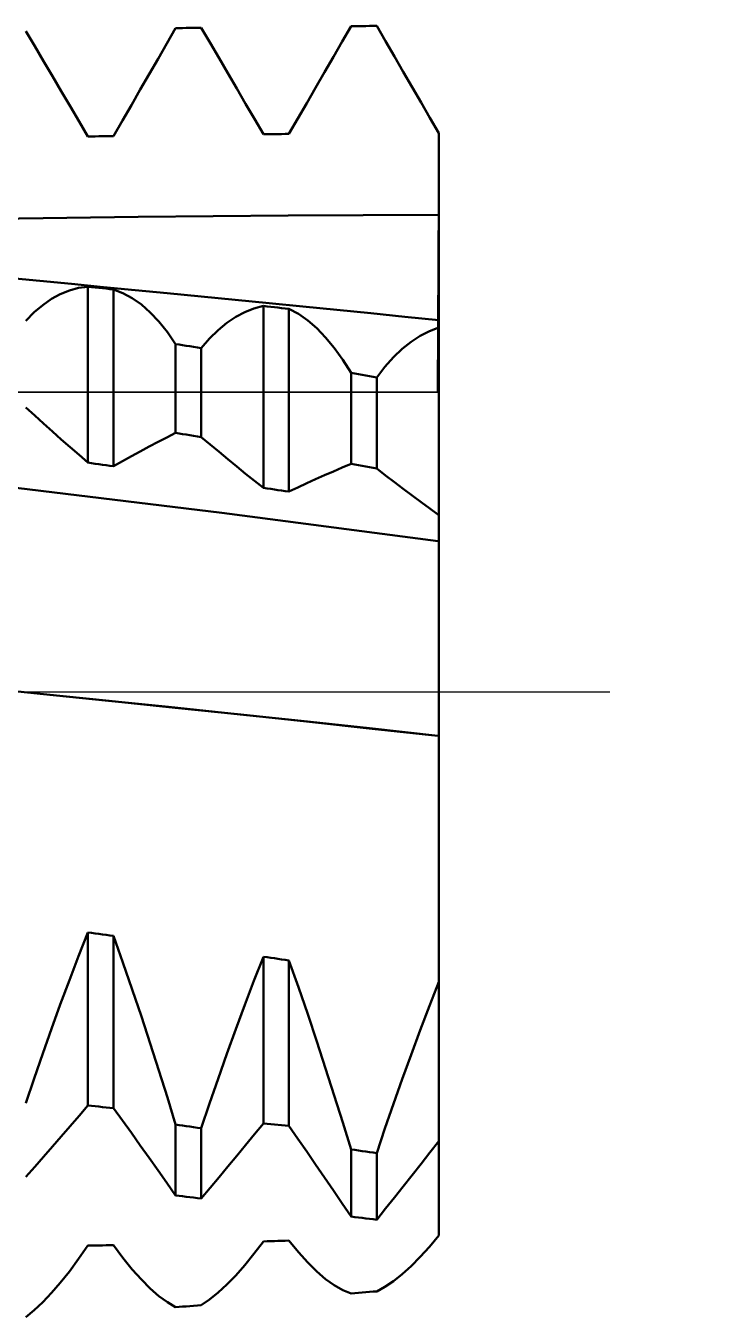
# Model space of a CAD drawing. Header units: millimetres. Extents: x -64 to 56, y -38 to 52.
# Drawn here: x 35.06 to 40.01, y -4.46 to 4.75 of the extents above; entities that cross this region are included whole.
import ezdxf

# ---------------------------------------------------------------- set-up
doc = ezdxf.new("R2010")
doc.units = ezdxf.units.MM
doc.header["$LTSCALE"] = 5.3
doc.linetypes.add('LONGDASH_DASH', pattern=[0.85, 0.4, -0.2, 0.05, -0.2])
for name, color, linetype in [('1', 4, 'CONTINUOUS'), ('4', 2, 'LONGDASH_DASH'), ('CUT', 1, 'CONTINUOUS'), ('NOCUT', 7, 'CONTINUOUS'), ('SK4', 2, 'LONGDASH_DASH')]:
    doc.layers.add(name, color=color, linetype=linetype)

msp = doc.modelspace()

# ---------------------------------------------------------------- linework, layer by layer
at = {"layer": '1', "color": 4, "linetype": 'CONTINUOUS', "lineweight": 50}
for p, q in [((35.1207, 4.6048), (35.0575, 4.7119)), ((36.0623, 4.6236), (36.125, 4.7328)), ((36.125, 4.7328), (36.1495, 4.7332)), ((36.1495, 4.7332), (36.1746, 4.7336)), ((36.1746, 4.7336), (36.2002, 4.7339)), ((36.2002, 4.7339), (36.2263, 4.7343)), ((36.2263, 4.7343), (36.2529, 4.7347)), ((36.2529, 4.7347), (36.28, 4.7351)), ((36.28, 4.7351), (36.3075, 4.7355)), ((36.3707, 4.6274), (36.3075, 4.7355)), ((37.3118, 4.6373), (37.375, 4.7471)), ((37.375, 4.7471), (37.4011, 4.7473)), ((37.4011, 4.7473), (37.4272, 4.7474)), ((37.4272, 4.7474), (37.4532, 4.7476)), ((37.4532, 4.7476), (37.4793, 4.7478)), ((37.4793, 4.7478), (37.5054, 4.7479)), ((37.5054, 4.7479), (37.5314, 4.7481)), ((37.5314, 4.7481), (37.5575, 4.7482)), ((37.6207, 4.6391), (37.5575, 4.7482)), ((35.1839, 4.4977), (35.1207, 4.6048)), ((35.9993, 4.514), (36.0623, 4.6236)), ((36.4339, 4.5191), (36.3707, 4.6274)), ((37.2486, 4.5275), (37.3118, 4.6373)), ((37.6839, 4.53), (37.6207, 4.6391)), ((35.9361, 4.4041), (35.9993, 4.514)), ((36.4971, 4.4107), (36.4339, 4.5191)), ((37.1854, 4.4177), (37.2486, 4.5275)), ((37.7471, 4.4208), (37.6839, 4.53)), ((35.2471, 4.3904), (35.1839, 4.4977)), ((37.8103, 4.3116), (37.7471, 4.4208)), ((35.3103, 4.283), (35.2471, 4.3904)), ((35.8728, 4.294), (35.9361, 4.4041)), ((36.5603, 4.3023), (36.4971, 4.4107)), ((37.1222, 4.3078), (37.1854, 4.4177)), ((35.3735, 4.1755), (35.3103, 4.283)), ((35.8094, 4.1837), (35.8728, 4.294)), ((36.6235, 4.1938), (36.5603, 4.3023)), ((37.059, 4.1979), (37.1222, 4.3078)), ((37.8735, 4.2023), (37.8103, 4.3116)), ((35.4368, 4.0679), (35.3735, 4.1755)), ((35.746, 4.0734), (35.8094, 4.1837)), ((36.6868, 4.0852), (36.6235, 4.1938)), ((36.9958, 4.088), (37.059, 4.1979)), ((37.9368, 4.0929), (37.8735, 4.2023)), ((35.5, 3.9601), (35.4368, 4.0679)), ((35.6825, 3.9631), (35.746, 4.0734)), ((36.75, 3.9765), (36.6868, 4.0852)), ((36.9325, 3.9781), (36.9958, 4.088)), ((38, 3.9834), (37.9368, 4.0929)), ((35.5, 3.9601), (35.5261, 3.9606)), ((35.5261, 3.9606), (35.5521, 3.961)), ((35.5521, 3.961), (35.5782, 3.9614)), ((35.5782, 3.9614), (35.6043, 3.9618)), ((35.6043, 3.9618), (35.6304, 3.9623)), ((35.6304, 3.9623), (35.6564, 3.9627)), ((35.6564, 3.9627), (35.6825, 3.9631)), ((36.75, 3.9765), (36.7761, 3.9767)), ((36.7761, 3.9767), (36.8021, 3.977)), ((36.8021, 3.977), (36.8282, 3.9772)), ((36.8282, 3.9772), (36.8543, 3.9775)), ((36.8543, 3.9775), (36.8804, 3.9777)), ((36.8804, 3.9777), (36.9064, 3.9779)), ((36.9064, 3.9779), (36.9325, 3.9781)), ((38, -3.2042), (38, 3.9834)), ((34.7866, 3.3709), (35.8567, 3.3869)), ((35.8567, 3.3869), (36.9268, 3.3971)), ((36.9268, 3.3971), (37.9968, 3.4014)), ((37.9968, 3.4014), (37.9974, 3.4014)), ((37.9974, 3.4014), (37.9984, 3.4014)), ((37.9984, 3.4014), (37.9989, 3.4014)), ((37.9989, 3.4014), (37.9995, 3.4014)), ((37.9995, 3.4014), (38, 3.4014)), ((35.1572, 2.9304), (34.9304, 2.9525)), ((35.384, 2.9083), (35.1572, 2.9304)), ((35.303, 2.8362), (35.3676, 2.8622)), ((35.3676, 2.8622), (35.4332, 2.8798)), ((35.6108, 2.8863), (35.384, 2.9083)), ((35.4332, 2.8798), (35.5, 2.889)), ((35.5261, 2.8862), (35.5, 2.889)), ((35.5, 1.6342), (35.5, 2.889)), ((35.5521, 2.8834), (35.5261, 2.8862)), ((35.5782, 2.8806), (35.5521, 2.8834)), ((35.6043, 2.8778), (35.5782, 2.8806)), ((35.6304, 2.8751), (35.6043, 2.8778)), ((35.8376, 2.8643), (35.6108, 2.8863)), ((35.6564, 2.8723), (35.6304, 2.8751)), ((35.6825, 2.8695), (35.6564, 2.8723)), ((35.7498, 2.8436), (35.6825, 2.8695)), ((35.6825, 1.6083), (35.6825, 2.8695)), ((36.0644, 2.8424), (35.8376, 2.8643)), ((35.1775, 2.7583), (35.2396, 2.8015)), ((35.2396, 2.8015), (35.303, 2.8362)), ((35.8158, 2.8075), (35.7498, 2.8436)), ((35.8805, 2.7615), (35.8158, 2.8075)), ((36.3064, 2.819), (36.0644, 2.8424)), ((36.5483, 2.7955), (36.3064, 2.819)), ((36.7903, 2.7718), (36.5483, 2.7955)), ((37.0322, 2.7478), (36.7903, 2.7718)), ((35.0575, 2.6464), (35.1168, 2.7066)), ((35.1168, 2.7066), (35.1775, 2.7583)), ((35.9438, 2.7056), (35.8805, 2.7615)), ((36.0056, 2.64), (35.9438, 2.7056)), ((36.4895, 2.6307), (36.5529, 2.6736)), ((36.5529, 2.6736), (36.6175, 2.708)), ((36.6175, 2.708), (36.6832, 2.734)), ((36.6832, 2.734), (36.75, 2.7515)), ((36.7761, 2.7485), (36.75, 2.7515)), ((36.75, 1.4545), (36.75, 2.7515)), ((36.8021, 2.7454), (36.7761, 2.7485)), ((36.8282, 2.7424), (36.8021, 2.7454)), ((36.8543, 2.7394), (36.8282, 2.7424)), ((36.8804, 2.7364), (36.8543, 2.7394)), ((36.9064, 2.7333), (36.8804, 2.7364)), ((36.9325, 2.7303), (36.9064, 2.7333)), ((36.9998, 2.6946), (36.9325, 2.7303)), ((36.9325, 1.4272), (36.9325, 2.7303)), ((37.0659, 2.6488), (36.9998, 2.6946)), ((37.2742, 2.7236), (37.0322, 2.7478)), ((37.5161, 2.6991), (37.2742, 2.7236)), ((37.7581, 2.6745), (37.5161, 2.6991)), ((38, 2.6495), (37.7581, 2.6745)), ((36.0661, 2.5648), (36.0056, 2.64)), ((36.3667, 2.5194), (36.4274, 2.5793)), ((36.4274, 2.5793), (36.4895, 2.6307)), ((37.1306, 2.5931), (37.0659, 2.6488)), ((37.1938, 2.5276), (37.1306, 2.5931)), ((37.9332, 2.5729), (38, 2.5988)), ((36.125, 2.4801), (36.0661, 2.5648)), ((36.3075, 2.4512), (36.3667, 2.5194)), ((37.2557, 2.4525), (37.1938, 2.5276)), ((37.7395, 2.4451), (37.8029, 2.4961)), ((37.8029, 2.4961), (37.8675, 2.5387)), ((37.8675, 2.5387), (37.9332, 2.5729)), ((36.1495, 2.4762), (36.125, 2.4801)), ((36.125, 1.8468), (36.125, 2.4801)), ((36.1745, 2.4723), (36.1495, 2.4762)), ((36.2001, 2.4682), (36.1745, 2.4723)), ((36.2262, 2.4641), (36.2001, 2.4682)), ((36.2529, 2.4599), (36.2262, 2.4641)), ((36.28, 2.4556), (36.2529, 2.4599)), ((36.3075, 2.4512), (36.28, 2.4556)), ((36.3075, 1.8156), (36.3075, 2.4512)), ((37.3161, 2.368), (37.2557, 2.4525)), ((37.6774, 2.3857), (37.7395, 2.4451)), ((37.375, 2.274), (37.3161, 2.368)), ((37.5575, 2.2423), (37.6167, 2.3181)), ((37.6167, 2.3181), (37.6774, 2.3857)), ((37.4011, 2.2695), (37.375, 2.274)), ((37.375, 1.6255), (37.375, 2.274)), ((37.4272, 2.265), (37.4011, 2.2695)), ((37.4532, 2.2605), (37.4272, 2.265)), ((37.4793, 2.256), (37.4532, 2.2605)), ((37.5054, 2.2514), (37.4793, 2.256)), ((37.5314, 2.2469), (37.5054, 2.2514)), ((37.5575, 2.2423), (37.5314, 2.2469)), ((37.5575, 1.5916), (37.5575, 2.2423)), ((35.1207, 1.9696), (35.0575, 2.0271)), ((35.1839, 1.9125), (35.1207, 1.9696)), ((35.2471, 1.8559), (35.1839, 1.9125)), ((35.3103, 1.7998), (35.2471, 1.8559)), ((36.0623, 1.8146), (36.125, 1.8469)), ((36.1495, 1.8427), (36.125, 1.8468)), ((36.1746, 1.8384), (36.1495, 1.8427)), ((35.3735, 1.7441), (35.3103, 1.7998)), ((35.9361, 1.7481), (35.9993, 1.7816)), ((35.9993, 1.7816), (36.0623, 1.8146)), ((36.2002, 1.834), (36.1746, 1.8384)), ((36.2263, 1.8296), (36.2002, 1.834)), ((36.2529, 1.825), (36.2263, 1.8296)), ((36.28, 1.8204), (36.2529, 1.825)), ((36.3075, 1.8156), (36.28, 1.8204)), ((36.3707, 1.7627), (36.3075, 1.8156)), ((36.4339, 1.7102), (36.3707, 1.7627)), ((35.4368, 1.6889), (35.3735, 1.7441)), ((35.5, 1.6342), (35.4368, 1.6889)), ((35.746, 1.6441), (35.8094, 1.6793)), ((35.8094, 1.6793), (35.8728, 1.714)), ((35.8728, 1.714), (35.9361, 1.7481)), ((36.4971, 1.6581), (36.4339, 1.7102)), ((36.5603, 1.6065), (36.4971, 1.6581)), ((35.5261, 1.6305), (35.5, 1.6342)), ((35.5521, 1.6268), (35.5261, 1.6305)), ((35.5782, 1.6231), (35.5521, 1.6268)), ((35.6043, 1.6194), (35.5782, 1.6231)), ((35.6304, 1.6157), (35.6043, 1.6194)), ((35.6564, 1.612), (35.6304, 1.6157)), ((35.6825, 1.6083), (35.6564, 1.612)), ((35.6825, 1.6083), (35.746, 1.6441)), ((36.6235, 1.5554), (36.5603, 1.6065)), ((37.1854, 1.544), (37.2486, 1.5717)), ((37.2486, 1.5717), (37.3118, 1.5989)), ((37.3118, 1.5989), (37.375, 1.6255)), ((37.4011, 1.6206), (37.375, 1.6255)), ((37.4272, 1.6158), (37.4011, 1.6206)), ((37.4532, 1.611), (37.4272, 1.6158)), ((37.4793, 1.6061), (37.4532, 1.611)), ((37.5054, 1.6013), (37.4793, 1.6061)), ((37.5314, 1.5964), (37.5054, 1.6013)), ((37.5575, 1.5916), (37.5314, 1.5964)), ((37.6207, 1.5429), (37.5575, 1.5916)), ((36.6868, 1.5047), (36.6235, 1.5554)), ((36.75, 1.4545), (36.6868, 1.5047)), ((36.9958, 1.4573), (37.059, 1.4867)), ((37.059, 1.4867), (37.1222, 1.5156)), ((37.1222, 1.5156), (37.1854, 1.544)), ((37.6839, 1.4946), (37.6207, 1.5429)), ((37.7471, 1.4469), (37.6839, 1.4946)), ((36.4529, 1.2761), (34.909, 1.4633)), ((36.7761, 1.4506), (36.75, 1.4545)), ((36.8021, 1.4467), (36.7761, 1.4506)), ((36.8282, 1.4428), (36.8021, 1.4467)), ((36.8543, 1.4389), (36.8282, 1.4428)), ((36.8804, 1.435), (36.8543, 1.4389)), ((36.9064, 1.4311), (36.8804, 1.435)), ((36.9325, 1.4272), (36.9064, 1.4311)), ((36.9325, 1.4272), (36.9958, 1.4573)), ((37.8103, 1.3996), (37.7471, 1.4469)), ((37.8735, 1.3529), (37.8103, 1.3996)), ((37.9368, 1.3066), (37.8735, 1.3529)), ((38, 1.2608), (37.9368, 1.3066)), ((37.9968, 1.0738), (36.4529, 1.2761)), ((37.9974, 1.0737), (37.9968, 1.0738)), ((37.9979, 1.0737), (37.9974, 1.0737)), ((37.9984, 1.0736), (37.9979, 1.0737)), ((37.9989, 1.0735), (37.9984, 1.0736)), ((37.9995, 1.0734), (37.9989, 1.0735)), ((38, 1.0734), (37.9995, 1.0734)), ((35.1842, -0.0171), (32.4489, 0.2653)), ((35.6523, -0.0654), (35.1842, -0.0171)), ((35.622, -0.062), (35.1843, -0.0171)), ((36.0737, -0.1083), (35.622, -0.062)), ((36.1204, -0.1137), (35.6523, -0.0654)), ((36.5405, -0.1565), (36.0737, -0.1083)), ((36.5885, -0.1623), (36.1204, -0.1137)), ((37.0199, -0.207), (36.5405, -0.1565)), ((37.0566, -0.2121), (36.5885, -0.1623)), ((37.5063, -0.2595), (37.0199, -0.207)), ((37.5247, -0.263), (37.0566, -0.2121)), ((37.9927, -0.3132), (37.5063, -0.2595)), ((37.9928, -0.315), (37.5247, -0.263)), ((37.9951, -0.3135), (37.9927, -0.3132)), ((37.994, -0.3152), (37.9928, -0.315)), ((37.9952, -0.3153), (37.994, -0.3152)), ((37.9964, -0.3137), (37.9951, -0.3135)), ((37.9964, -0.3154), (37.9952, -0.3153)), ((37.9976, -0.3138), (37.9964, -0.3137)), ((37.9976, -0.3156), (37.9964, -0.3154)), ((37.9988, -0.3139), (37.9976, -0.3138)), ((37.9988, -0.3157), (37.9976, -0.3156)), ((38, -0.3141), (37.9988, -0.3139)), ((38, -0.3158), (37.9988, -0.3157)), ((35.4332, -1.8845), (35.5, -1.7158)), ((35.5261, -1.7194), (35.5, -1.7158)), ((35.5, -2.9502), (35.5, -1.7158)), ((35.5521, -1.723), (35.5261, -1.7194)), ((35.5782, -1.7267), (35.5521, -1.723)), ((35.6043, -1.7303), (35.5782, -1.7267)), ((35.6304, -1.7339), (35.6043, -1.7303)), ((35.6564, -1.7376), (35.6304, -1.7339)), ((35.6825, -1.7412), (35.6564, -1.7376)), ((35.7498, -1.9305), (35.6825, -1.7412)), ((35.6825, -2.9691), (35.6825, -1.7412)), ((35.3676, -2.0556), (35.4332, -1.8845)), ((35.8158, -2.1218), (35.7498, -1.9305)), ((36.6832, -2.0601), (36.75, -1.8894)), ((36.7761, -1.8931), (36.75, -1.8894)), ((36.75, -3.0776), (36.75, -1.8894)), ((36.8021, -1.8967), (36.7761, -1.8931)), ((36.8282, -1.9004), (36.8021, -1.8967)), ((36.8543, -1.9041), (36.8282, -1.9004)), ((36.8804, -1.9078), (36.8543, -1.9041)), ((36.9064, -1.9114), (36.8804, -1.9078)), ((36.9325, -1.9151), (36.9064, -1.9114)), ((36.9998, -2.1064), (36.9325, -1.9151)), ((36.9325, -3.0961), (36.9325, -1.9151)), ((35.303, -2.2288), (35.3676, -2.0556)), ((36.6175, -2.2326), (36.6832, -2.0601)), ((37.0659, -2.2992), (36.9998, -2.1064)), ((37.9332, -2.24), (38, -2.0683)), ((35.8805, -2.3143), (35.8158, -2.1218)), ((35.2396, -2.4037), (35.303, -2.2288)), ((36.5529, -2.4069), (36.6175, -2.2326)), ((37.1306, -2.4926), (37.0659, -2.2992)), ((37.8675, -2.4132), (37.9332, -2.24)), ((35.9438, -2.5074), (35.8805, -2.3143)), ((35.1775, -2.5798), (35.2396, -2.4037)), ((36.4895, -2.5826), (36.5529, -2.4069)), ((37.8029, -2.5877), (37.8675, -2.4132)), ((36.0056, -2.7007), (35.9438, -2.5074)), ((37.1938, -2.6861), (37.1306, -2.4926)), ((35.1168, -2.7566), (35.1775, -2.5798)), ((36.4274, -2.7589), (36.4895, -2.5826)), ((37.7395, -2.7631), (37.8029, -2.5877)), ((35.0575, -2.9337), (35.1168, -2.7566)), ((36.0661, -2.8939), (36.0056, -2.7007)), ((36.3667, -2.9356), (36.4274, -2.7589)), ((37.2557, -2.8794), (37.1938, -2.6861)), ((37.6774, -2.9389), (37.7395, -2.7631)), ((36.125, -3.0864), (36.0661, -2.8939)), ((36.3075, -3.1121), (36.3667, -2.9356)), ((37.3161, -3.072), (37.2557, -2.8794)), ((37.6167, -3.1145), (37.6774, -2.9389)), ((35.3735, -3.0976), (35.4368, -3.0241)), ((35.4368, -3.0241), (35.5, -2.9502)), ((35.5261, -2.9529), (35.5, -2.9502)), ((35.5521, -2.9556), (35.5261, -2.9529)), ((35.5782, -2.9583), (35.5521, -2.9556)), ((35.6043, -2.961), (35.5782, -2.9583)), ((35.6304, -2.9637), (35.6043, -2.961)), ((35.6564, -2.9664), (35.6304, -2.9637)), ((35.6825, -2.9691), (35.6564, -2.9664)), ((35.746, -3.0573), (35.6825, -2.9691)), ((35.3103, -3.1707), (35.3735, -3.0976)), ((35.8094, -3.1459), (35.746, -3.0573)), ((36.1495, -3.0899), (36.125, -3.0864)), ((36.125, -3.5914), (36.125, -3.0864)), ((36.1745, -3.0934), (36.1495, -3.0899)), ((36.2001, -3.097), (36.1745, -3.0934)), ((36.2262, -3.1007), (36.2001, -3.097)), ((36.2529, -3.1044), (36.2262, -3.1007)), ((36.28, -3.1082), (36.2529, -3.1044)), ((36.3075, -3.1121), (36.28, -3.1082)), ((36.3075, -3.6134), (36.3075, -3.1121)), ((36.6868, -3.1552), (36.75, -3.0776)), ((36.7761, -3.0802), (36.75, -3.0776)), ((36.8021, -3.0829), (36.7761, -3.0802)), ((36.8282, -3.0855), (36.8021, -3.0829)), ((36.8804, -3.0908), (36.8282, -3.0855)), ((36.9064, -3.0934), (36.8804, -3.0908)), ((36.9325, -3.0961), (36.9064, -3.0934)), ((36.9958, -3.1874), (36.9325, -3.0961)), ((37.375, -3.2635), (37.3161, -3.072)), ((37.5575, -3.2896), (37.6167, -3.1145)), ((35.2471, -3.2434), (35.3103, -3.1707)), ((35.8728, -3.2347), (35.8094, -3.1459)), ((36.6235, -3.2325), (36.6868, -3.1552)), ((37.059, -3.2791), (36.9958, -3.1874)), ((37.9368, -3.2854), (38, -3.2042)), ((38, -3.3367), (38, -3.2042)), ((35.1839, -3.3157), (35.2471, -3.2434)), ((35.9361, -3.3237), (35.8728, -3.2347)), ((36.4971, -3.386), (36.5603, -3.3094)), ((36.5603, -3.3094), (36.6235, -3.2325)), ((37.1222, -3.3711), (37.059, -3.2791)), ((37.4011, -3.2672), (37.375, -3.2635)), ((37.375, -3.7425), (37.375, -3.2635)), ((37.4272, -3.2709), (37.4011, -3.2672)), ((37.4532, -3.2746), (37.4272, -3.2709)), ((37.4793, -3.2784), (37.4532, -3.2746)), ((37.5054, -3.2821), (37.4793, -3.2784)), ((37.5314, -3.2858), (37.5054, -3.2821)), ((37.5575, -3.2896), (37.5314, -3.2858)), ((37.5575, -3.7646), (37.5575, -3.2896)), ((37.8735, -3.3661), (37.9368, -3.2854)), ((35.0575, -3.4591), (35.1207, -3.3876)), ((35.1207, -3.3876), (35.1839, -3.3157)), ((35.9993, -3.4129), (35.9361, -3.3237)), ((36.4339, -3.4622), (36.4971, -3.386)), ((37.1854, -3.4634), (37.1222, -3.3711)), ((37.8103, -3.4466), (37.8735, -3.3661)), ((38, -3.4617), (38, -3.3367)), ((36.0623, -3.5021), (35.9993, -3.4129)), ((36.3707, -3.538), (36.4339, -3.4622)), ((37.2486, -3.5561), (37.1854, -3.4634)), ((37.7471, -3.5266), (37.8103, -3.4466)), ((38, -3.5786), (38, -3.4617)), ((36.125, -3.5914), (36.0623, -3.5021)), ((36.3075, -3.6134), (36.3707, -3.538)), ((37.3118, -3.6491), (37.2486, -3.5561)), ((37.6839, -3.6063), (37.7471, -3.5266)), ((38, -3.6869), (38, -3.5786)), ((36.1495, -3.5943), (36.125, -3.5914)), ((36.1746, -3.5974), (36.1495, -3.5943)), ((36.2002, -3.6005), (36.1746, -3.5974)), ((36.2263, -3.6036), (36.2002, -3.6005)), ((36.2529, -3.6068), (36.2263, -3.6036)), ((36.28, -3.6101), (36.2529, -3.6068)), ((36.3075, -3.6134), (36.28, -3.6101)), ((37.375, -3.7425), (37.3118, -3.6491)), ((37.6207, -3.6856), (37.6839, -3.6063)), ((37.4011, -3.7456), (37.375, -3.7425)), ((37.4272, -3.7488), (37.4011, -3.7456)), ((37.4532, -3.7519), (37.4272, -3.7488)), ((37.4793, -3.7551), (37.4532, -3.7519)), ((37.5054, -3.7582), (37.4793, -3.7551)), ((37.5314, -3.7614), (37.5054, -3.7582)), ((37.5575, -3.7646), (37.5314, -3.7614)), ((37.5575, -3.7646), (37.6207, -3.6856)), ((38, -3.7865), (38, -3.6869)), ((38, -3.8771), (38, -3.7865)), ((35.4332, -4.0445), (35.5, -3.9494)), ((35.5, -3.9494), (35.5261, -3.9488)), ((35.5261, -3.9488), (35.5521, -3.9483)), ((35.5521, -3.9483), (35.5782, -3.9478)), ((35.5782, -3.9478), (35.6043, -3.9472)), ((35.6043, -3.9472), (35.6304, -3.9467)), ((35.6304, -3.9467), (35.6564, -3.9461)), ((35.6564, -3.9461), (35.6825, -3.9456)), ((35.7498, -4.0367), (35.6825, -3.9456)), ((36.6832, -4.0072), (36.75, -3.9192)), ((36.75, -3.9192), (36.7761, -3.9185)), ((36.7761, -3.9185), (36.8021, -3.9177)), ((36.8021, -3.9177), (36.8282, -3.9169)), ((36.8282, -3.9169), (36.8543, -3.9162)), ((36.8543, -3.9162), (36.8804, -3.9154)), ((36.8804, -3.9154), (36.9064, -3.9146)), ((36.9064, -3.9146), (36.9325, -3.9139)), ((36.9998, -3.9964), (36.9325, -3.9139)), ((37.8675, -4.0301), (37.9332, -3.9573)), ((37.9332, -3.9573), (38, -3.8771)), ((35.3676, -4.1327), (35.4332, -4.0445)), ((35.8158, -4.1189), (35.7498, -4.0367)), ((36.6175, -4.0879), (36.6832, -4.0072)), ((37.0659, -4.0698), (36.9998, -3.9964)), ((37.8029, -4.0954), (37.8675, -4.0301)), ((35.303, -4.2136), (35.3676, -4.1327)), ((35.8805, -4.1918), (35.8158, -4.1189)), ((36.5529, -4.1612), (36.6175, -4.0879)), ((37.1306, -4.1336), (37.0659, -4.0698)), ((37.1938, -4.1878), (37.1306, -4.1336)), ((37.7395, -4.1528), (37.8029, -4.0954)), ((35.2396, -4.2871), (35.303, -4.2136)), ((35.9438, -4.2552), (35.8805, -4.1918)), ((36.4274, -4.2844), (36.4895, -4.2268)), ((36.4895, -4.2268), (36.5529, -4.1612)), ((37.2557, -4.2321), (37.1938, -4.1878)), ((37.3161, -4.2665), (37.2557, -4.2321)), ((37.6167, -4.243), (37.6774, -4.2021)), ((37.6774, -4.2021), (37.7395, -4.1528)), ((35.1775, -4.3527), (35.2396, -4.2871)), ((36.0056, -4.3091), (35.9438, -4.2552)), ((36.0661, -4.3533), (36.0056, -4.3091)), ((36.3667, -4.3337), (36.4274, -4.2844)), ((37.375, -4.291), (37.3161, -4.2665)), ((37.375, -4.291), (37.4011, -4.2888)), ((37.4011, -4.2888), (37.4272, -4.2866)), ((37.4272, -4.2866), (37.4532, -4.2843)), ((37.4532, -4.2843), (37.4793, -4.2821)), ((37.4793, -4.2821), (37.5054, -4.2799)), ((37.5054, -4.2799), (37.5314, -4.2776)), ((37.5314, -4.2776), (37.5575, -4.2754)), ((37.5575, -4.2754), (37.6167, -4.243)), ((35.0575, -4.4595), (35.1168, -4.4103)), ((35.1168, -4.4103), (35.1775, -4.3527)), ((36.125, -4.3876), (36.0661, -4.3533)), ((36.125, -4.3876), (36.1495, -4.3859)), ((36.1495, -4.3859), (36.1745, -4.3841)), ((36.1745, -4.3841), (36.2001, -4.3823)), ((36.2001, -4.3823), (36.2262, -4.3804)), ((36.2262, -4.3804), (36.2529, -4.3785)), ((36.2529, -4.3785), (36.28, -4.3766)), ((36.28, -4.3766), (36.3075, -4.3746)), ((36.3075, -4.3746), (36.3667, -4.3337))]:
    msp.add_line(p, q, dxfattribs=at)
at = {"layer": '4', "color": 2, "linetype": 'LONGDASH_DASH', "lineweight": 25}
msp.add_line((0, 0), (38, 0), dxfattribs=at)
at = {"layer": 'CUT', "color": 1, "linetype": 'CONTINUOUS', "lineweight": 25}
for p, q in [((38, 3.9836), (37.5575, 4.75)), ((37.99, 2.1375), (38, 3.9836)), ((11.75, 2.1375), (37.99, 2.1375))]:
    msp.add_line(p, q, dxfattribs=at)
at = {"layer": 'NOCUT', "color": 7, "linetype": 'CONTINUOUS', "lineweight": 25}
for p, q in [((38, 3.9836), (37.99, 2.1375)), ((38, 0), (38, 3.9836)), ((37.99, 2.1375), (11.75, 2.1375)), ((9.6, 0), (38, 0))]:
    msp.add_line(p, q, dxfattribs=at)
at = {"layer": 'SK4', "color": 2, "linetype": 'LONGDASH_DASH', "lineweight": 25}
msp.add_line((-53, 0), (44, 0), dxfattribs=at)

doc.saveas('drawing.dxf')
